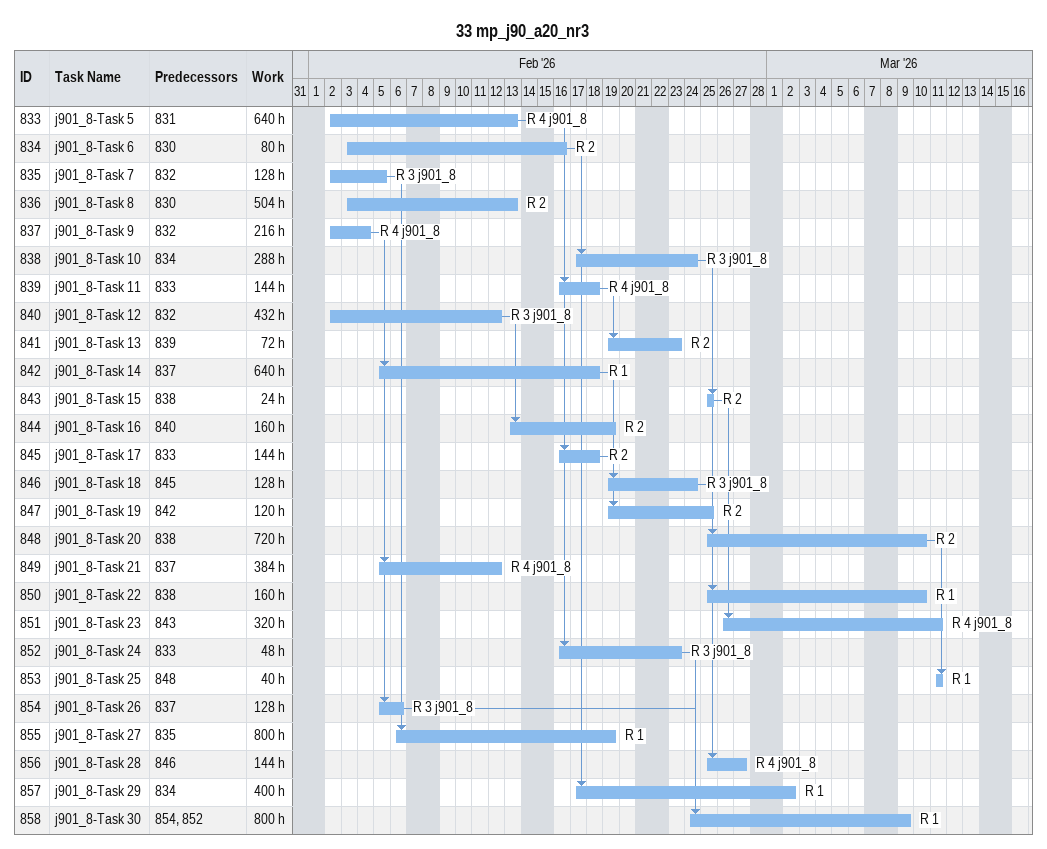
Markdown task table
33 mp_j90_a20_nr3

| ID | Task | Start | Finish | Predecessors | Resources | Work (h) |
|---|---|---|---|---|---|---|
| 833 | j901_8-Task 5 | 2026-02-02 | 2026-02-13 | 831 | R 4 j901_8 | 640 |
| 834 | j901_8-Task 6 | 2026-02-03 | 2026-02-16 | 830 | R 2 | 80 |
| 835 | j901_8-Task 7 | 2026-02-02 | 2026-02-05 | 832 | R 3 j901_8 | 128 |
| 836 | j901_8-Task 8 | 2026-02-03 | 2026-02-13 | 830 | R 2 | 504 |
| 837 | j901_8-Task 9 | 2026-02-02 | 2026-02-04 | 832 | R 4 j901_8 | 216 |
| 838 | j901_8-Task 10 | 2026-02-17 | 2026-02-24 | 834 | R 3 j901_8 | 288 |
| 839 | j901_8-Task 11 | 2026-02-16 | 2026-02-18 | 833 | R 4 j901_8 | 144 |
| 840 | j901_8-Task 12 | 2026-02-02 | 2026-02-12 | 832 | R 3 j901_8 | 432 |
| 841 | j901_8-Task 13 | 2026-02-19 | 2026-02-23 | 839 | R 2 | 72 |
| 842 | j901_8-Task 14 | 2026-02-05 | 2026-02-18 | 837 | R 1 | 640 |
| 843 | j901_8-Task 15 | 2026-02-25 | 2026-02-25 | 838 | R 2 | 24 |
| 844 | j901_8-Task 16 | 2026-02-13 | 2026-02-19 | 840 | R 2 | 160 |
| 845 | j901_8-Task 17 | 2026-02-16 | 2026-02-18 | 833 | R 2 | 144 |
| 846 | j901_8-Task 18 | 2026-02-19 | 2026-02-24 | 845 | R 3 j901_8 | 128 |
| 847 | j901_8-Task 19 | 2026-02-19 | 2026-02-25 | 842 | R 2 | 120 |
| 848 | j901_8-Task 20 | 2026-02-25 | 2026-03-10 | 838 | R 2 | 720 |
| 849 | j901_8-Task 21 | 2026-02-05 | 2026-02-12 | 837 | R 4 j901_8 | 384 |
| 850 | j901_8-Task 22 | 2026-02-25 | 2026-03-10 | 838 | R 1 | 160 |
| 851 | j901_8-Task 23 | 2026-02-26 | 2026-03-11 | 843 | R 4 j901_8 | 320 |
| 852 | j901_8-Task 24 | 2026-02-16 | 2026-02-23 | 833 | R 3 j901_8 | 48 |
| 853 | j901_8-Task 25 | 2026-03-11 | 2026-03-11 | 848 | R 1 | 40 |
| 854 | j901_8-Task 26 | 2026-02-05 | 2026-02-06 | 837 | R 3 j901_8 | 128 |
| 855 | j901_8-Task 27 | 2026-02-06 | 2026-02-19 | 835 | R 1 | 800 |
| 856 | j901_8-Task 28 | 2026-02-25 | 2026-02-27 | 846 | R 4 j901_8 | 144 |
| 857 | j901_8-Task 29 | 2026-02-17 | 2026-03-02 | 834 | R 1 | 400 |
| 858 | j901_8-Task 30 | 2026-02-24 | 2026-03-09 | 854, 852 | R 1 | 800 |
